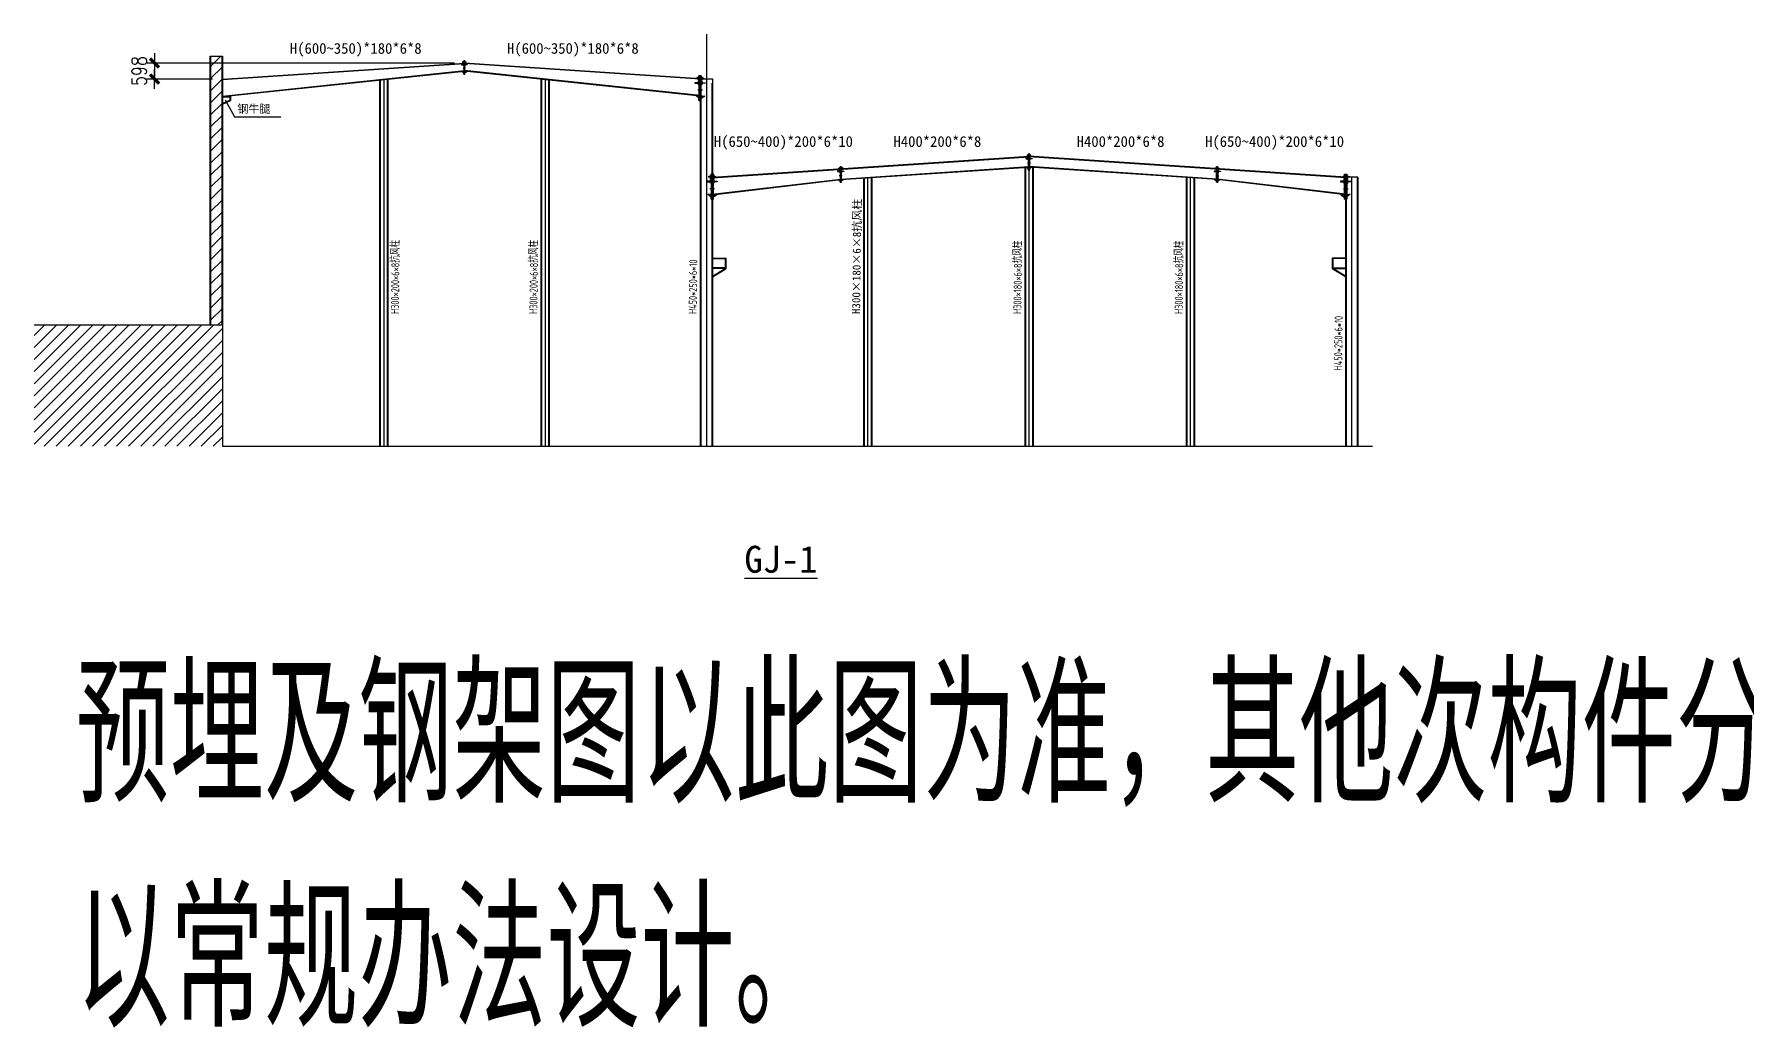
# Model space of a CAD drawing. Header units: millimetres. Extents: x -300006 to 582436, y -239689 to 0.
# Drawn here: x -179984 to -116332, y -192972 to -156034 of the extents above; entities that cross this region are included whole.
import ezdxf

# ---------------------------------------------------------------- set-up
doc = ezdxf.new("R2010")
doc.units = ezdxf.units.MM
for name, color, linetype in [('10', 7, 'Continuous'), ('114', 2, 'Continuous'), ('14', 2, 'Continuous'), ('柱子', 3, 'Continuous')]:
    doc.layers.add(name, color=color, linetype=linetype)
doc.styles.add('DIM_FONT', font='SIMPLEX.shx', dxfattribs={"width": 0.8})
doc.styles.add('PkpmHz', font='Pkpmeng', dxfattribs={"width": 0.7, "bigfont": 'hztxt'})
doc.styles.get("Standard").update_dxf_attribs({"font": 'txt.shx', "height": 200})
doc.styles.add('TSSD_Rein', font='Tssdeng.shx', dxfattribs={"width": 0.7, "bigfont": 'hztxt.shx'})
doc.styles.add('宋体', font='')
doc.styles.get('宋体').set_extended_font_data('SimSun')
doc.dimstyles.new('WGH', dxfattribs={"dimscale": 1.2, "dimtxt": 450, "dimasz": 2, "dimexe": 250, "dimexo": 300, "dimgap": 250, "dimtad": 1, "dimdec": 0, "dimzin": 0, "dimdsep": 46, "dimtxsty": 'DIM_FONT', "dimblk1": '_DIMX', "dimblk2": '_DIMX', "dimsah": 1, "dimcen": 0.09, "dimclrd": 3, "dimclre": 3, "dimclrt": 7, "dimadec": 0, "dimazin": 0, "dimtfac": 1, "dimtdec": 0, "dimtix": 1, "dimtmove": 2, "dimatfit": 3, "dimldrblk": '_DIMX', "dimfxl": 250, "dimtolj": 1, "dimtzin": 0, "dimarcsym": 0})

# ---------------------------------------------------------------- blocks, each defined once
blk = doc.blocks.new('_DIMX')
blk.add_line((-150, 0), (150, 0))
at = {"const_width": 50}
blk.add_lwpolyline([(-70, -70), (70, 70)], dxfattribs=at)
blk = doc.blocks.new('*D376')
at = {"color": 3, "lineweight": -2, "transparency": 16777216}
for p, q in [((-164349, -157103), (-175810, -157103)), ((-175510, -157101), (-175510, -157098)), ((-175510, -157103), (-175510, -157702)), ((-173349, -157702), (-175810, -157702)), ((-175510, -157704), (-175510, -157706))]:
    blk.add_line(p, q, dxfattribs=at)
at = {"layer": 'Defpoints', "color": 0, "transparency": 16777216}
for p in [(-163989, -157103), (-175510, -157702), (-172989, -157702)]:
    blk.add_point(p, dxfattribs=at)
at = {"color": 3, "lineweight": -2, "transparency": 16777216, "xscale": 2.4, "yscale": 2.4, "zscale": 2.4}
for p, rotation in [((-175510, -157103), 270), ((-175510, -157702), 90)]:
    blk.add_blockref('_DIMX', p, dxfattribs=dict(at, rotation=rotation))
at = {"color": 7, "transparency": 16777216, "insert": (-176080, -157402), "char_height": 540, "attachment_point": 5, "rotation": 90, "style": 'DIM_FONT'}
blk.add_mtext('\\A1;598', dxfattribs=at)

msp = doc.modelspace()

# ---------------------------------------------------------------- hatches: boundary and pattern name
h = msp.add_hatch()
h.set_pattern_fill('ANSI31', color=0, scale=200)
h.set_pattern_definition([(45, (-310925.14, -59000.85), (-224.5064, 224.5064), [])])
h.paths.add_polyline_path([(-172988.6, -156853.1), (-173438.6, -156853.1), (-173438.6, -166853.1), (-172988.6, -166853.1)])
h = msp.add_hatch()
h.set_pattern_fill('ANSI31', color=0, scale=200)
h.set_pattern_definition([(45, (-310925.14, -57500.85), (-224.5064, 224.5064), [])])
h.paths.add_polyline_path([(-179984.2, -166853.1), (-179984.2, -171353.1), (-172988.6, -171353.1), (-172988.6, -166853.1)])

# ---------------------------------------------------------------- linework, layer by layer
at = {"color": 1}
for p, q in [((-154988.6, -156033.6), (-154988.6, -171353.1)), ((-166988.6, -157720.4), (-166988.6, -171353.1)), ((-160988.6, -157720.4), (-160988.6, -171353.1)), ((-160988.6, -157722.1), (-160988.6, -171353.1)), ((-142988.6, -160493.1), (-142988.6, -171353.1)), ((-142988.6, -160972.2), (-142988.6, -171353.1)), ((-142988.6, -160972.2), (-142988.6, -171353.1)), ((-148988.6, -161370.4), (-148988.6, -171353.1)), ((-148988.6, -161370.4), (-148988.6, -171353.1)), ((-148988.6, -161370.4), (-148988.6, -171353.1)), ((-136988.6, -161370.5), (-136988.6, -171353.1)), ((-136988.6, -161370.5), (-136988.6, -171353.1)), ((-136988.6, -161370.5), (-136988.6, -171353.1)), ((-130988.6, -161353.1), (-130988.6, -171353.1))]:
    msp.add_line(p, q, dxfattribs=at)
at = {"color": 0}
for p, q in [((-173438.6, -166853.1), (-173438.6, -156853.1)), ((-173438.6, -156853.1), (-172988.6, -156853.1)), ((-173418.6, -166853.1), (-173418.6, -156853.1)), ((-173008.6, -156853.1), (-173008.6, -166853.1)), ((-172988.6, -156853.1), (-172988.6, -166853.1)), ((-172988.6, -157701.7), (-163988.6, -157103.2)), ((-172987.3, -157721.6), (-163988.6, -157123.2)), ((-155213.6, -157689.8), (-163988.6, -157103.2)), ((-155213.6, -157709.8), (-163988.6, -157123.2)), ((-172988.6, -158333), (-163988.6, -157384)), ((-172988.6, -158353.1), (-163986.5, -157403.9)), ((-167138.6, -157736.2), (-167138.6, -171353.1)), ((-167118.6, -157736.2), (-167118.6, -171353.1)), ((-166858.6, -157704.6), (-166858.6, -171353.1)), ((-166838.6, -157704.6), (-166838.6, -171353.1)), ((-155215.7, -158334), (-163990.7, -157403.9)), ((-155213.6, -158314.1), (-163988.6, -157384)), ((-161138.6, -157704.6), (-161138.6, -171353.1)), ((-161118.6, -157704.6), (-161118.6, -171353.1)), ((-160858.6, -157736.2), (-160858.6, -171353.1)), ((-160838.6, -157736.2), (-160838.6, -171353.1)), ((-155213.6, -157689.8), (-155213.6, -171353.1)), ((-155213.6, -157689.8), (-154763.6, -157689.8)), ((-155193.6, -157689.8), (-155193.6, -171353.1)), ((-154783.6, -157853.1), (-154783.6, -171353.1)), ((-154763.6, -157689.8), (-154763.6, -157853.1)), ((-154763.6, -157853.1), (-154763.6, -171353.1)), ((-172688.6, -158353.1), (-172988.6, -158353.1)), ((-172688.6, -158373.1), (-172988.6, -158373.1)), ((-172988.6, -158611.3), (-172708.6, -158490)), ((-172886.1, -158471), (-172538, -159109.2)), ((-172708.6, -158353.1), (-172708.6, -158490)), ((-172688.6, -158353.1), (-172688.6, -158503.1)), ((-155217.3, -158372.1), (-155217.3, -157903.3)), ((-155217.3, -158372.1), (-155217.3, -157903.3)), ((-172988.6, -158633.1), (-172688.6, -158503.1)), ((-172538, -159109.2), (-170807.2, -159109.2)), ((-154764.3, -161353), (-142989.3, -160571.3)), ((-154763, -161373), (-142988, -160591.2)), ((-149990.6, -161416.9), (-142990.6, -160952.2)), ((-149989.3, -161436.9), (-142989.3, -160972.1)), ((-143138.6, -160982.1), (-143138.6, -171353.1)), ((-143118.6, -160980.7), (-143118.6, -171353.1)), ((-131215.6, -161373), (-142990.6, -160591.2)), ((-131214.3, -161353), (-142989.3, -160571.3)), ((-135989.3, -161436.9), (-142989.3, -160972.1)), ((-135988, -161416.9), (-142988, -160952.2)), ((-142858.6, -160980.8), (-142858.6, -171353.1)), ((-142838.6, -160982.2), (-142838.6, -171353.1)), ((-154766.7, -161984.6), (-149991.7, -161417)), ((-154765.1, -162035.5), (-154765.1, -161566.7)), ((-154765.1, -162035.5), (-154765.1, -161566.7)), ((-154764.3, -162004.4), (-149989.3, -161436.9)), ((-149138.6, -161380.4), (-149138.6, -171353.1)), ((-149118.6, -161379.1), (-149118.6, -171353.1)), ((-148858.6, -161361.8), (-148858.6, -171353.1)), ((-148838.6, -161360.5), (-148838.6, -171353.1)), ((-137138.6, -161360.6), (-137138.6, -171353.1)), ((-137118.6, -161361.9), (-137118.6, -171353.1)), ((-136858.6, -161379.2), (-136858.6, -171353.1)), ((-136838.6, -161380.5), (-136838.6, -171353.1)), ((-131214.3, -162004.4), (-135989.3, -161436.9)), ((-131211.9, -161984.6), (-135986.9, -161417)), ((-131213.6, -161353.1), (-131213.6, -171353.1)), ((-130763.6, -161353.1), (-131213.6, -161353.1)), ((-131213.5, -162035.5), (-131213.5, -161566.7)), ((-131213.5, -162035.5), (-131213.5, -161566.7)), ((-131193.6, -161353.1), (-131193.6, -171353.1)), ((-130783.6, -161353.1), (-130783.6, -171353.1)), ((-130763.6, -161353.1), (-130763.6, -171353.1)), ((-154763.6, -164353.1), (-154263.6, -164353.1)), ((-154763.6, -164373.1), (-154283.6, -164373.1)), ((-154283.6, -164721.8), (-154763.6, -164721.8)), ((-154763.6, -165029.8), (-154283.6, -164741.8)), ((-154283.6, -164741.8), (-154763.6, -164741.8)), ((-154763.6, -165053.1), (-154263.6, -164753.1)), ((-154283.6, -164353.1), (-154283.6, -164741.8)), ((-154283.6, -164741.8), (-154263.6, -164753.1)), ((-154263.6, -164353.1), (-154263.6, -164753.1)), ((-131213.6, -164353.1), (-131713.6, -164353.1)), ((-131713.6, -164353.1), (-131713.6, -164753.1)), ((-131693.6, -164741.8), (-131713.6, -164753.1)), ((-131213.6, -165053.1), (-131713.6, -164753.1)), ((-131693.6, -164353.1), (-131693.6, -164741.8)), ((-131213.6, -164373.1), (-131693.6, -164373.1)), ((-131693.6, -164721.8), (-131213.6, -164721.8)), ((-131213.6, -165029.8), (-131693.6, -164741.8)), ((-131693.6, -164741.8), (-131213.6, -164741.8)), ((-172988.6, -166853.1), (-179984.2, -166853.1)), ((-172988.6, -166853.1), (-173438.6, -166853.1)), ((-172988.6, -166853.1), (-172988.6, -171353.1)), ((-172988.6, -171353.1), (-154988.6, -171353.1)), ((-155213.6, -171353.1), (-130213.6, -171353.1))]:
    msp.add_line(p, q, dxfattribs=at)
at = {"layer": '114', "ltscale": 100}
for p, q in [((-163944, -157063), (-164036.2, -157063)), ((-163942.5, -157109.8), (-164034.7, -157109.8)), ((-163942.5, -157142.1), (-164034.7, -157142.1)), ((-163942.5, -157195.1), (-164034.7, -157195.1)), ((-163942.5, -157313.1), (-164034.7, -157313.1)), ((-163942.5, -157457), (-164025.8, -157457)), ((-163942.5, -157431.6), (-164015.9, -157431.6)), ((-155138.5, -157649.8), (-155311.4, -157649.8)), ((-155135.6, -157737.6), (-155308.5, -157737.6)), ((-155135.6, -157798.1), (-155308.5, -157798.1)), ((-155135.6, -157897.5), (-155308.5, -157897.5)), ((-155135.6, -158118.8), (-155308.5, -158118.8)), ((-155135.6, -158388.5), (-155291.8, -158388.5)), ((-155135.6, -158340.9), (-155273.3, -158340.9)), ((-149937.4, -161003.4), (-150040.4, -161003.4)), ((-142935.5, -160593.8), (-143044, -160593.8)), ((-142935.5, -160631.7), (-143044, -160631.7)), ((-142935.5, -160694.1), (-143044, -160694.1)), ((-142935.5, -160832.9), (-143044, -160832.9)), ((-142937.4, -160538.7), (-143040.4, -160538.7)), ((-142935.5, -161002.1), (-143033.5, -161002.1)), ((-142935.5, -160972.2), (-143016.9, -160972.2)), ((-136041.2, -161003.4), (-135938.2, -161003.4)), ((-154686.3, -161313.2), (-154859.2, -161313.2)), ((-154683.4, -161401), (-154856.3, -161401)), ((-154683.4, -161461.5), (-154856.3, -161461.5)), ((-154683.4, -161560.9), (-154856.3, -161560.9)), ((-149935.5, -161058.4), (-150044, -161058.4)), ((-149935.5, -161096.4), (-150044, -161096.4)), ((-149935.5, -161158.7), (-150044, -161158.7)), ((-149935.5, -161297.5), (-150044, -161297.5)), ((-149935.5, -161466.8), (-150033.5, -161466.8)), ((-149935.5, -161436.9), (-150016.9, -161436.9)), ((-136043.1, -161058.4), (-135934.6, -161058.4)), ((-136043.1, -161096.4), (-135934.6, -161096.4)), ((-136043.1, -161158.7), (-135934.6, -161158.7)), ((-136043.1, -161297.5), (-135934.6, -161297.5)), ((-136043.1, -161436.9), (-135961.7, -161436.9)), ((-136043.1, -161466.8), (-135945.1, -161466.8)), ((-131295.2, -161401), (-131122.3, -161401)), ((-131295.2, -161461.5), (-131122.3, -161461.5)), ((-131295.2, -161560.9), (-131122.3, -161560.9)), ((-131292.3, -161313.2), (-131119.4, -161313.2)), ((-154683.4, -161782.2), (-154856.3, -161782.2)), ((-154683.4, -162052), (-154839.5, -162052)), ((-154683.4, -162004.4), (-154821.1, -162004.4)), ((-131295.2, -161782.2), (-131122.3, -161782.2)), ((-131295.2, -162004.4), (-131157.5, -162004.4)), ((-131295.2, -162052), (-131139.1, -162052))]:
    msp.add_line(p, q, dxfattribs=at)
at = {"layer": '114', "color": 1, "lineweight": 70, "ltscale": 100}
for p, q in [((-163965.5, -157045.2), (-164011.6, -157045.2)), ((-163965.5, -157109.8), (-164011.6, -157109.8)), ((-163965.5, -157142.1), (-164011.6, -157142.1)), ((-163965.5, -157195.1), (-164011.6, -157195.1)), ((-163965.5, -157313.1), (-164011.6, -157313.1)), ((-163965.5, -157431.6), (-164011.6, -157431.6)), ((-163965.5, -157496.3), (-164011.6, -157496.3)), ((-155178.9, -157616.4), (-155265.3, -157616.4)), ((-155178.9, -157737.6), (-155265.3, -157737.6)), ((-155178.9, -157798.1), (-155265.3, -157798.1)), ((-155178.9, -157897.5), (-155265.3, -157897.5)), ((-155178.9, -158118.8), (-155265.3, -158118.8)), ((-155178.9, -158340.9), (-155265.3, -158340.9)), ((-155178.9, -158462.2), (-155265.3, -158462.2)), ((-149962.7, -160982.4), (-150016.9, -160982.4)), ((-142962.7, -160517.8), (-143016.9, -160517.8)), ((-142962.7, -160593.8), (-143016.9, -160593.8)), ((-142962.7, -160631.7), (-143016.9, -160631.7)), ((-142962.7, -160694.1), (-143016.9, -160694.1)), ((-142962.7, -160832.9), (-143016.9, -160832.9)), ((-142962.7, -160972.2), (-143016.9, -160972.2)), ((-136016, -160982.4), (-135961.7, -160982.4)), ((-154726.6, -161279.9), (-154813.1, -161279.9)), ((-154726.6, -161401), (-154813.1, -161401)), ((-154726.6, -161461.5), (-154813.1, -161461.5)), ((-154726.6, -161560.9), (-154813.1, -161560.9)), ((-149962.7, -161058.4), (-150016.9, -161058.4)), ((-149962.7, -161096.4), (-150016.9, -161096.4)), ((-149962.7, -161158.7), (-150016.9, -161158.7)), ((-149962.7, -161297.5), (-150016.9, -161297.5)), ((-149962.7, -161436.9), (-150016.9, -161436.9)), ((-149962.7, -161513), (-150016.9, -161513)), ((-142962.7, -161048.3), (-143016.9, -161048.3)), ((-136016, -161058.4), (-135961.7, -161058.4)), ((-136016, -161096.4), (-135961.7, -161096.4)), ((-136016, -161158.7), (-135961.7, -161158.7)), ((-136016, -161297.5), (-135961.7, -161297.5)), ((-136016, -161436.9), (-135961.7, -161436.9)), ((-136016, -161513), (-135961.7, -161513)), ((-131252, -161279.9), (-131165.5, -161279.9)), ((-131252, -161401), (-131165.5, -161401)), ((-131252, -161461.5), (-131165.5, -161461.5)), ((-131252, -161560.9), (-131165.5, -161560.9)), ((-154726.6, -161782.2), (-154813.1, -161782.2)), ((-154726.6, -162004.4), (-154813.1, -162004.4)), ((-154726.6, -162125.7), (-154813.1, -162125.7)), ((-131252, -161782.2), (-131165.5, -161782.2)), ((-131252, -162004.4), (-131165.5, -162004.4)), ((-131252, -162125.7), (-131165.5, -162125.7))]:
    msp.add_line(p, q, dxfattribs=at)
at = {"layer": '14', "ltscale": 100}
for p, q in [((-164011.6, -157162.8), (-164090, -157162.8)), ((-164090, -157162.8), (-164090, -157174.4)), ((-164090, -157174.4), (-164011.6, -157174.4)), ((-164011.6, -157045.2), (-164070.3, -157075.8)), ((-164070.3, -157075.8), (-164021.1, -157081.8)), ((-164021.1, -157081.8), (-164013.2, -157074.5)), ((-163988.6, -157024.2), (-164011.6, -157024.2)), ((-164011.6, -157024.2), (-164011.6, -157517)), ((-164011.6, -157056.7), (-164011.6, -157024.4)), ((-164011.6, -157174.4), (-164011.6, -157162.8)), ((-163965.5, -157024.2), (-163988.6, -157024.2)), ((-163988.6, -157517), (-163988.6, -157024.2)), ((-163965.5, -157517), (-163965.5, -157024.2)), ((-163965.5, -157028.1), (-163965.5, -157060.4)), ((-163915.1, -157084.5), (-163965.5, -157045.2)), ((-163965.5, -157069.6), (-163965.5, -157092.8)), ((-163965.5, -157078.2), (-163957.9, -157084.5)), ((-163965.5, -157162.8), (-163887.2, -157162.8)), ((-163965.5, -157174.4), (-163965.5, -157162.8)), ((-163887.2, -157174.4), (-163965.5, -157174.4)), ((-163957.9, -157084.5), (-163915.1, -157084.5)), ((-163887.2, -157162.8), (-163887.2, -157174.4)), ((-164073.5, -157417.6), (-164011.6, -157468.7)), ((-164020.8, -157426.1), (-164073.5, -157417.6)), ((-164011.6, -157436.4), (-164020.8, -157426.1)), ((-164011.6, -157517), (-164011.6, -157484.8)), ((-164011.6, -157517), (-163988.6, -157517)), ((-163988.6, -157517), (-163965.5, -157517)), ((-163893.8, -157431.6), (-163965.5, -157475.5)), ((-163965.5, -157444), (-163942.5, -157431.6)), ((-163965.5, -157452.4), (-163965.5, -157475.5)), ((-163942.5, -157431.6), (-163893.8, -157431.6)), ((-155265.3, -157837), (-155412.3, -157837)), ((-155412.3, -157837), (-155412.3, -157858.6)), ((-155265.3, -157616.4), (-155375.2, -157673.9)), ((-155375.2, -157673.9), (-155283.1, -157685.1)), ((-155283.1, -157685.1), (-155268.2, -157671.4)), ((-155222.1, -157577), (-155265.3, -157577)), ((-155265.3, -157577), (-155265.3, -158501.1)), ((-155265.3, -157638), (-155265.3, -157577.5)), ((-155265.3, -157858.6), (-155265.3, -157837)), ((-155178.9, -157577), (-155222.1, -157577)), ((-155216.5, -158501.1), (-155216.5, -157577)), ((-155178.9, -158501.1), (-155178.9, -157577)), ((-155178.9, -157584.4), (-155178.9, -157644.9)), ((-155084.3, -157690.2), (-155178.9, -157616.4)), ((-155178.9, -157662.2), (-155178.9, -157705.6)), ((-155178.9, -157678.3), (-155164.5, -157690.2)), ((-155178.9, -157837), (-155031.9, -157837)), ((-155178.9, -157858.6), (-155178.9, -157837)), ((-155164.5, -157690.2), (-155084.3, -157690.2)), ((-155031.9, -157837), (-155031.9, -157858.6)), ((-155412.3, -157858.6), (-155265.3, -157858.6)), ((-155381.3, -158314.6), (-155265.3, -158410.4)), ((-155282.5, -158330.7), (-155381.3, -158314.6)), ((-155265.3, -158349.9), (-155282.5, -158330.7)), ((-155265.3, -158501.1), (-155265.3, -158440.6)), ((-155031.9, -157858.6), (-155178.9, -157858.6)), ((-155044.3, -158340.9), (-155178.9, -158423.2)), ((-155178.9, -158364.2), (-155135.6, -158340.9)), ((-155178.9, -158379.9), (-155178.9, -158423.2)), ((-155135.6, -158340.9), (-155044.3, -158340.9)), ((-155265.3, -158501.1), (-155222.1, -158501.1)), ((-155222.1, -158501.1), (-155178.9, -158501.1)), ((-150016.9, -160982.4), (-150084.2, -161042.3)), ((-150084.2, -161042.3), (-150025.4, -161035.6)), ((-150025.4, -161035.6), (-150016.9, -161016.9)), ((-149989.8, -160957.7), (-150016.9, -160957.7)), ((-150016.9, -160957.7), (-150016.9, -161537.4)), ((-150016.9, -160996), (-150016.9, -160958)), ((-149962.7, -160957.7), (-149989.8, -160957.7)), ((-149989.3, -161537.4), (-149989.3, -160957.7)), ((-149962.7, -161537.4), (-149962.7, -160957.7)), ((-149962.7, -160962.4), (-149962.7, -161000.3)), ((-149903.3, -161028.7), (-149962.7, -160982.4)), ((-149962.7, -161011.2), (-149962.7, -161038.4)), ((-149962.7, -161021.2), (-149953.7, -161028.7)), ((-149953.7, -161028.7), (-149903.3, -161028.7)), ((-143016.9, -160656.1), (-143109.1, -160656.1)), ((-143109.1, -160656.1), (-143109.1, -160669.7)), ((-143109.1, -160669.7), (-143016.9, -160669.7)), ((-143016.9, -160972.2), (-143086.3, -160983.8)), ((-143086.3, -160983.8), (-143016.9, -161015.8)), ((-143016.9, -160517.8), (-143084.2, -160577.7)), ((-143084.2, -160577.7), (-143025.4, -160570.9)), ((-143025.4, -160570.9), (-143016.9, -160552.3)), ((-142989.8, -160493.1), (-143016.9, -160493.1)), ((-143016.9, -160493.1), (-143016.9, -161072.7)), ((-143016.9, -160531.3), (-143016.9, -160493.4)), ((-143016.9, -160669.7), (-143016.9, -160656.1)), ((-143016.9, -161072.7), (-143016.9, -161034.8)), ((-142962.7, -160493.1), (-142989.8, -160493.1)), ((-142989.3, -161072.7), (-142989.3, -160493.1)), ((-142962.7, -161072.7), (-142962.7, -160493.1)), ((-142962.7, -160497.7), (-142962.7, -160535.7)), ((-142903.3, -160564.1), (-142962.7, -160517.8)), ((-142962.7, -160546.5), (-142962.7, -160573.7)), ((-142962.7, -160556.6), (-142953.7, -160564.1)), ((-142962.7, -160656.1), (-142870.5, -160656.1)), ((-142962.7, -160669.7), (-142962.7, -160656.1)), ((-142870.5, -160669.7), (-142962.7, -160669.7)), ((-142878.3, -160972.2), (-142962.7, -161023.8)), ((-142962.7, -160986.9), (-142935.5, -160972.2)), ((-142962.7, -160996.7), (-142962.7, -161023.8)), ((-142953.7, -160564.1), (-142903.3, -160564.1)), ((-142935.5, -160972.2), (-142878.3, -160972.2)), ((-142870.5, -160656.1), (-142870.5, -160669.7)), ((-136075.3, -161028.7), (-136016, -160982.4)), ((-136024.9, -161028.7), (-136075.3, -161028.7)), ((-136016, -161021.2), (-136024.9, -161028.7)), ((-136016, -161537.4), (-136016, -160957.7)), ((-136016, -160957.7), (-135988.8, -160957.7)), ((-136016, -160962.4), (-136016, -161000.3)), ((-136016, -161011.2), (-136016, -161038.4)), ((-135989.3, -161537.4), (-135989.3, -160957.7)), ((-135988.8, -160957.7), (-135961.7, -160957.7)), ((-135961.7, -160957.7), (-135961.7, -161537.4)), ((-135961.7, -160996), (-135961.7, -160958)), ((-135961.7, -160982.4), (-135894.4, -161042.3)), ((-135953.2, -161035.6), (-135961.7, -161016.9)), ((-135894.4, -161042.3), (-135953.2, -161035.6)), ((-154813.1, -161500.4), (-154960, -161500.4)), ((-154960, -161500.4), (-154960, -161522)), ((-154960, -161522), (-154813.1, -161522)), ((-154813.1, -161279.9), (-154923, -161337.3)), ((-154923, -161337.3), (-154830.9, -161348.6)), ((-154830.9, -161348.6), (-154816, -161334.8)), ((-154769.9, -161240.5), (-154813.1, -161240.5)), ((-154813.1, -161240.5), (-154813.1, -162164.6)), ((-154813.1, -161301.5), (-154813.1, -161241)), ((-154813.1, -161522), (-154813.1, -161500.4)), ((-154726.6, -161240.5), (-154769.9, -161240.5)), ((-154764.3, -162164.6), (-154764.3, -161240.5)), ((-154726.6, -162164.6), (-154726.6, -161240.5)), ((-154726.6, -161247.9), (-154726.6, -161308.4)), ((-154632.1, -161353.6), (-154726.6, -161279.9)), ((-154726.6, -161325.7), (-154726.6, -161369)), ((-154726.6, -161341.8), (-154712.3, -161353.6)), ((-154726.6, -161500.4), (-154579.7, -161500.4)), ((-154726.6, -161522), (-154726.6, -161500.4)), ((-154579.7, -161522), (-154726.6, -161522)), ((-154712.3, -161353.6), (-154632.1, -161353.6)), ((-154579.7, -161500.4), (-154579.7, -161522)), ((-150016.9, -161120.8), (-150109.1, -161120.8)), ((-150109.1, -161120.8), (-150109.1, -161134.3)), ((-150109.1, -161134.3), (-150016.9, -161134.3)), ((-150016.9, -161436.9), (-150086.3, -161448.4)), ((-150086.3, -161448.4), (-150016.9, -161480.5)), ((-150016.9, -161134.3), (-150016.9, -161120.8)), ((-150016.9, -161537.4), (-150016.9, -161499.4)), ((-150016.9, -161537.4), (-149989.8, -161537.4)), ((-149989.8, -161537.4), (-149962.7, -161537.4)), ((-149962.7, -161120.8), (-149870.5, -161120.8)), ((-149962.7, -161134.3), (-149962.7, -161120.8)), ((-149870.5, -161134.3), (-149962.7, -161134.3)), ((-149878.3, -161436.9), (-149962.7, -161488.5)), ((-149962.7, -161451.5), (-149935.5, -161436.9)), ((-149962.7, -161461.4), (-149962.7, -161488.5)), ((-149935.5, -161436.9), (-149878.3, -161436.9)), ((-149870.5, -161120.8), (-149870.5, -161134.3)), ((-143016.9, -161072.7), (-142989.8, -161072.7)), ((-142989.8, -161072.7), (-142962.7, -161072.7)), ((-136016, -161120.8), (-136108.1, -161120.8)), ((-136108.1, -161120.8), (-136108.1, -161134.3)), ((-136108.1, -161134.3), (-136016, -161134.3)), ((-136100.3, -161436.9), (-136016, -161488.5)), ((-136043.1, -161436.9), (-136100.3, -161436.9)), ((-136016, -161451.5), (-136043.1, -161436.9)), ((-136016, -161134.3), (-136016, -161120.8)), ((-136016, -161461.4), (-136016, -161488.5)), ((-135988.8, -161537.4), (-136016, -161537.4)), ((-135961.7, -161537.4), (-135988.8, -161537.4)), ((-135961.7, -161120.8), (-135869.5, -161120.8)), ((-135961.7, -161134.3), (-135961.7, -161120.8)), ((-135869.5, -161134.3), (-135961.7, -161134.3)), ((-135961.7, -161436.9), (-135892.3, -161448.4)), ((-135892.3, -161448.4), (-135961.7, -161480.5)), ((-135961.7, -161537.4), (-135961.7, -161499.4)), ((-135869.5, -161120.8), (-135869.5, -161134.3)), ((-131252, -161500.4), (-131398.9, -161500.4)), ((-131398.9, -161500.4), (-131398.9, -161522)), ((-131398.9, -161522), (-131252, -161522)), ((-131346.5, -161353.6), (-131252, -161279.9)), ((-131266.3, -161353.6), (-131346.5, -161353.6)), ((-131252, -161341.8), (-131266.3, -161353.6)), ((-131252, -162164.6), (-131252, -161240.5)), ((-131252, -161240.5), (-131208.7, -161240.5)), ((-131252, -161247.9), (-131252, -161308.4)), ((-131252, -161325.7), (-131252, -161369)), ((-131252, -161522), (-131252, -161500.4)), ((-131214.3, -162164.6), (-131214.3, -161240.5)), ((-131208.7, -161240.5), (-131165.5, -161240.5)), ((-131165.5, -161240.5), (-131165.5, -162164.6)), ((-131165.5, -161301.5), (-131165.5, -161241)), ((-131165.5, -161279.9), (-131055.6, -161337.3)), ((-131165.5, -161500.4), (-131018.6, -161500.4)), ((-131165.5, -161522), (-131165.5, -161500.4)), ((-131018.6, -161522), (-131165.5, -161522)), ((-131147.7, -161348.6), (-131162.6, -161334.8)), ((-131055.6, -161337.3), (-131147.7, -161348.6)), ((-131018.6, -161500.4), (-131018.6, -161522)), ((-154929.1, -161978.1), (-154813.1, -162073.8)), ((-154830.3, -161994.1), (-154929.1, -161978.1)), ((-154813.1, -162013.3), (-154830.3, -161994.1)), ((-154813.1, -162164.6), (-154813.1, -162104)), ((-154813.1, -162164.6), (-154769.9, -162164.6)), ((-154769.9, -162164.6), (-154726.6, -162164.6)), ((-154592.1, -162004.4), (-154726.6, -162086.6)), ((-154726.6, -162027.7), (-154683.4, -162004.4)), ((-154726.6, -162043.4), (-154726.6, -162086.6)), ((-154683.4, -162004.4), (-154592.1, -162004.4)), ((-131386.5, -162004.4), (-131252, -162086.6)), ((-131295.2, -162004.4), (-131386.5, -162004.4)), ((-131252, -162027.7), (-131295.2, -162004.4)), ((-131252, -162043.4), (-131252, -162086.6)), ((-131208.7, -162164.6), (-131252, -162164.6)), ((-131165.5, -162164.6), (-131208.7, -162164.6)), ((-131049.6, -161978.1), (-131165.5, -162073.8)), ((-131165.5, -162013.3), (-131148.3, -161994.1)), ((-131165.5, -162164.6), (-131165.5, -162104)), ((-131148.3, -161994.1), (-131049.6, -161978.1))]:
    msp.add_line(p, q, dxfattribs=at)
at = {"layer": '柱子', "ltscale": 100}
for p, q in [((-163965.5, -157517), (-163988.6, -157517)), ((-155178.9, -158501.1), (-155222.1, -158501.1)), ((-149962.7, -161537.4), (-149989.8, -161537.4)), ((-142962.7, -161072.7), (-142989.8, -161072.7)), ((-136016, -161537.4), (-135988.8, -161537.4)), ((-154726.6, -162164.6), (-154769.9, -162164.6)), ((-131252, -162164.6), (-131208.7, -162164.6))]:
    msp.add_line(p, q, dxfattribs=at)

# ---------------------------------------------------------------- texts
for s, width, insert, char_height, attachment_point in [('{\\fSimSun|b0|i0|c134|p2;H(600~350)*180*6*8}', 5142.87, (-165576.5, -156359.3), 400, 3), ('{\\fSimSun|b0|i0|c134|p2;H(600~350)*180*6*8}', 5142.87, (-162400.7, -156359.3), 400, 1), ('{\\fSimSun|b1|i0|c134|p2;钢牛腿}', 1503.062, (-172427.8, -158655.7), 300, 1), ('{\\fSimSun|b0|i0|c134|p2;H(650~400)*200*6*10}', 5142.87, (-154706.9, -159821.2), 400, 1), ('{\\fSimSun|b0|i0|c134|p2;H400*200*6*8}', 3731.363, (-148027.7, -159821.2), 400, 1), ('{\\fSimSun|b0|i0|c134|p2;H400*200*6*8}', 3731.363, (-137949.5, -159821.2), 400, 3), ('{\\fSimSun|b0|i0|c134|p2;H(650~400)*200*6*10}', 5142.87, (-131270.3, -159821.2), 400, 3), ('{\\fSimSun|b1|i0|c134|p2;\\LGJ-1}', 7274.867, (-153573.5, -175053.6), 1000, 1)]:
    msp.add_mtext_dynamic_manual_height_columns(s, width=width, gutter_width=1, heights=[0], dxfattribs=dict(insert=insert, char_height=char_height, attachment_point=attachment_point))
at = {"color": 0, "insert": (-178434.5, -179601.4), "char_height": 5000, "attachment_point": 1, "style": 'PkpmHz'}
msp.add_mtext_dynamic_manual_height_columns('预埋及钢架图以此图为准，其他次构件分布以常规办法设计。', width=66605.143, gutter_width=12.5, heights=[0], dxfattribs=at)
at = {"layer": '10', "style": '宋体'}
msp.add_text('H300×180×6×8抗风柱', height=300, rotation=89.392155, dxfattribs=at).set_placement((-149270.5, -166438.9, -105))
at = {"layer": '10', "style": 'TSSD_Rein', "width": 0.7}
for s, p in [('H300×200×6×8抗风柱', (-166419.8, -166438.9, -105)), ('H300×200×6×8抗风柱', (-161270.5, -166438.9, -105)), ('H300×180×6×8抗风柱', (-143270.5, -166438.9, -105)), ('H300×180×6×8抗风柱', (-137270.5, -166438.9, -105)), ('H450*250*6*10', (-155345.5, -166438.9, -105)), ('H450*250*6*10', (-131343.1, -168534.4, -105))]:
    msp.add_text(s, height=300, rotation=89.392155, dxfattribs=at).set_placement(p)

# ---------------------------------------------------------------- dimensions: what is measured, and where the dimension line sits
at = {"color": 0}
dim = msp.add_linear_dim(base=(-175510.1522, -157701.6517), p1=(-163988.5922, -157103.2038), p2=(-172988.5922, -157701.6517), angle=90, dimstyle='WGH', dxfattribs=at)
dim.commit()
dim.dimension.update_dxf_attribs({"geometry": '*D376', "text_midpoint": (-176080.1522, -157402.4278)})

doc.saveas('drawing.dxf')
